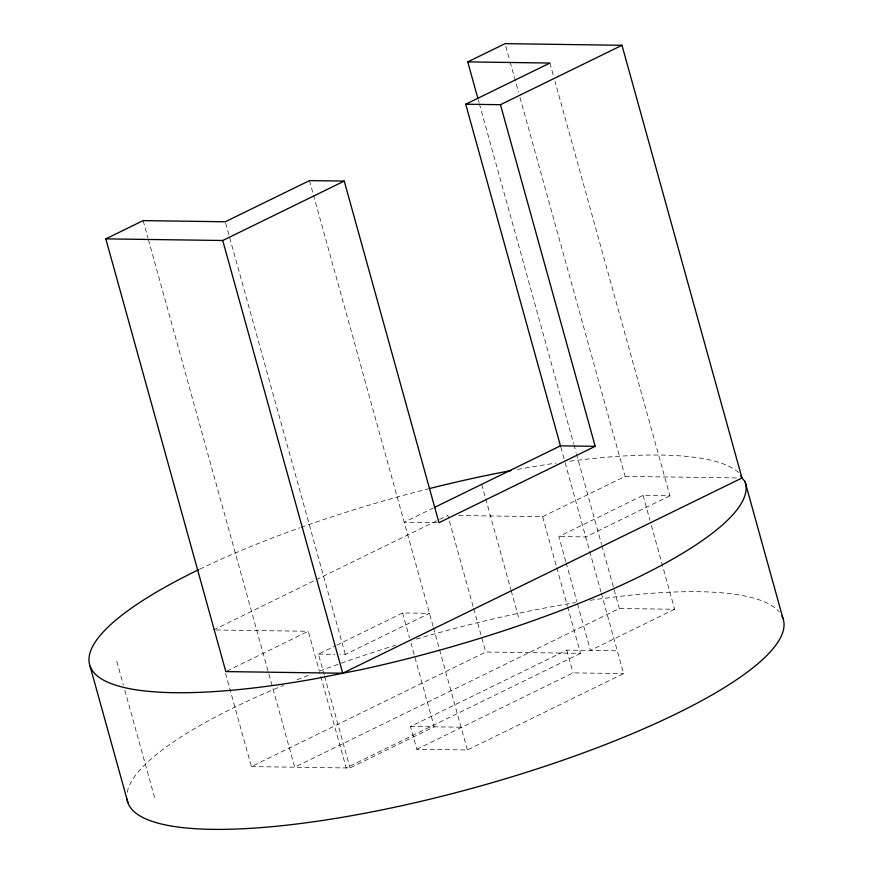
<?xml version="1.0" encoding="UTF-8"?>
<svg xmlns="http://www.w3.org/2000/svg" width="873" height="873" viewBox="0 0 873 873"><rect width="100%" height="100%" fill="white"/><g stroke="black" fill="none" stroke-linecap="round" stroke-linejoin="round"><path stroke-width="0.65" stroke-dasharray="4.37 3.27" d="M433.51 507.9L404.221 522.229L438.977 522.709M213.492 629.946L314.793 580.414M316.015 579.825L447.838 515.365L473.341 607.346M227.024 670.999L308.278 631.277L319.169 670.54M458.674 515.517L542.624 516.696L625.079 476.374L739.267 477.968M324.243 675.058L318.438 654.117L335.516 645.758M336.738 645.169L402.628 612.955L429.483 613.326L345.293 654.488L339.924 654.412M565.759 561.426L558.862 536.557L643.052 495.395L669.907 495.777L554.988 81.407M669.907 495.777L585.718 536.939L558.862 536.557M225.518 673.312L251.391 766.603L485.737 652.022L580.523 653.342L567.668 607.008M651.4 525.502L674.633 609.267L619.339 608.503L294.725 767.214L148.235 238.973M601.322 593.214L623.606 673.585L467.382 749.972L416.825 749.274L410.506 726.5L566.741 650.101L617.298 650.811M580.523 653.342L346.177 767.924L319.529 671.85M251.391 766.603L350.018 767.989L434.208 726.827L410.976 643.052M674.633 609.267L590.443 650.44L577.369 603.319M416.825 749.274L573.059 672.876L623.606 673.585M216.198 629.99L308.278 631.277M318.438 654.117L334.555 654.335M410.506 726.5L461.064 727.198M549.903 63.042L553.537 76.158M643.052 495.395L649.949 520.264M505.794 46.269L509.799 60.695M510.159 62.005L518.529 92.167M519.981 97.416L625.079 476.374M478.295 99.926L479.026 102.545M479.386 103.854L573.572 443.484M573.932 444.794L576.115 452.661M576.486 453.971L601.552 544.359M601.912 545.669L619.339 608.503M560.815 447.14L564.776 461.457M565.137 462.755L589.34 550.023M589.712 551.332L600.962 591.916M566.119 562.736L577.009 602.01M542.624 516.696L556.417 566.435M556.778 567.734L567.308 605.698M566.741 650.101L573.059 672.876M481.7 484.406L485.344 497.555M485.715 498.865L510.858 589.526M511.218 590.835L519.239 619.743M473.712 608.656L485.737 652.022M309.479 180.602L313.123 193.741M313.483 195.05L433.117 626.41M433.477 627.72L467.382 749.972M402.628 612.955L409.524 637.825M225.649 223.073L345.293 654.488M324.603 676.368L350.018 767.989M143.139 220.618L147.864 237.663M116.796 661.341L123.355 684.989M124.817 690.248L154.696 797.987M127.218 792.357A340.284 79.443 -15.5 0 1 283.485 685.327M297.136 679.772A340.284 79.443 -15.5 0 1 310.908 674.393M319.693 671.053A340.284 79.443 -15.5 0 1 395.633 645.256M416.268 639.08A340.284 79.443 -15.5 0 1 575.591 602.588M590.137 600.318A340.284 79.443 -15.5 0 1 779.24 611.962M199.808 569.12A340.284 79.443 -15.5 0 1 299.734 527.849M301.021 527.379A340.284 79.443 -15.5 0 1 427.803 488.967M517.438 469.423A340.284 79.443 -15.5 0 1 556.145 463.094M569.818 461.217A340.284 79.443 -15.5 0 1 738.602 472.511"/><path stroke-width="1.31" d="M782.895 618.128L744.996 481.481A340.284 79.443 -15.5 0 1 359.381 670.028L342.729 673.225L225.823 671.588L105.819 238.864L143.139 220.618L225.289 221.764L309.479 180.602L344.235 181.082L438.977 522.709L595.2 446.321L500.458 104.695L465.713 104.214L560.444 445.841L595.2 446.321M477.935 98.616L467.753 61.896L505.074 43.65L621.98 45.287L741.985 478.011L744.996 481.481M465.713 104.214L549.903 63.042L467.753 61.896M105.819 238.864L222.724 240.501L344.235 181.082M500.458 104.695L621.98 45.287M434.732 507.311L560.444 445.841M198.662 569.676A340.284 79.443 -15.5 0 0 96.183 674.949A340.284 79.443 -15.5 0 0 317.674 678.321L342.729 673.225L741.985 478.011L740.631 475.807M222.724 240.501L342.729 673.225M90.105 666.263L128.004 802.909M781.957 616A340.284 79.443 -15.5 0 1 479.692 786.235A340.284 79.443 -15.5 0 1 127.054 799.133M429.112 488.64A340.284 79.443 -15.5 0 1 511.021 470.602"/></g></svg>
